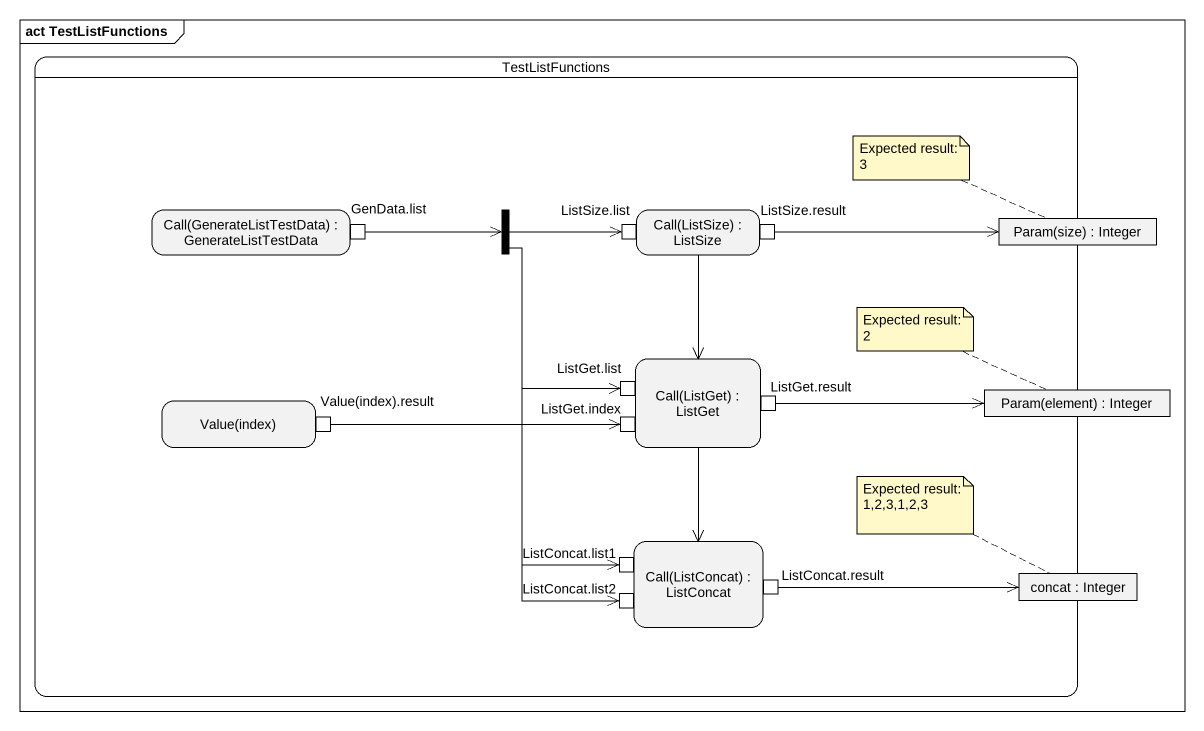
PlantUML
@startuml
mainframe act TestListFunctions
hide empty description
state TestListFunctions {
  state "Call(GenerateListTestData) : GenerateListTestData" as Call_GenerateListTestData {
    state "GenData.list" as GenData_list <<outputPin>>
  }
  state fork1 <<fork>>
  state "Call(ListSize) : ListSize" as Call_ListSize {
    state "ListSize.list" as ListSize_list <<inputPin>>
    state "ListSize.result" as ListSize_result <<outputPin>>
  }
  state "Param(size) : Integer" as Param_size <<object>>
  state "Value(index)" as Value_index {
    state "Value(index).result" as Value_index_result <<outputPin>>
  }
  state "Call(ListGet) : ListGet" as Call_ListGet {
    state "ListGet.list" as ListGet_list <<inputPin>>
    state "ListGet.result" as ListGet_result <<outputPin>>
    state "ListGet.index" as ListGet_index <<inputPin>>
  }
  state "Param(element) : Integer" as Param_element <<object>>
  state "Call(ListConcat) : ListConcat" as Call_ListConcat {
    state "ListConcat.list1" as ListConcat_list1 <<inputPin>>
    state "ListConcat.list2" as ListConcat_list2 <<inputPin>>
    state "ListConcat.result" as ListConcat_result <<outputPin>>
  }
  state "concat : Integer" as concat <<object>>
}
GenData_list -right-> fork1
fork1 -right-> ListSize_list
fork1 --> ListGet_list
fork1 --> ListConcat_list1
fork1 --> ListConcat_list2
Call_ListSize --> Call_ListGet
ListSize_result -right-> Param_size
Call_ListGet --> Call_ListConcat
ListGet_result -right-> Param_element
Value_index_result -right-> ListGet_index
ListConcat_result -right-> concat
note left of Param_size : Expected result: 3
note left of Param_element : Expected result: 2
note left of concat : Expected result: 1,2,3,1,2,3
@enduml
